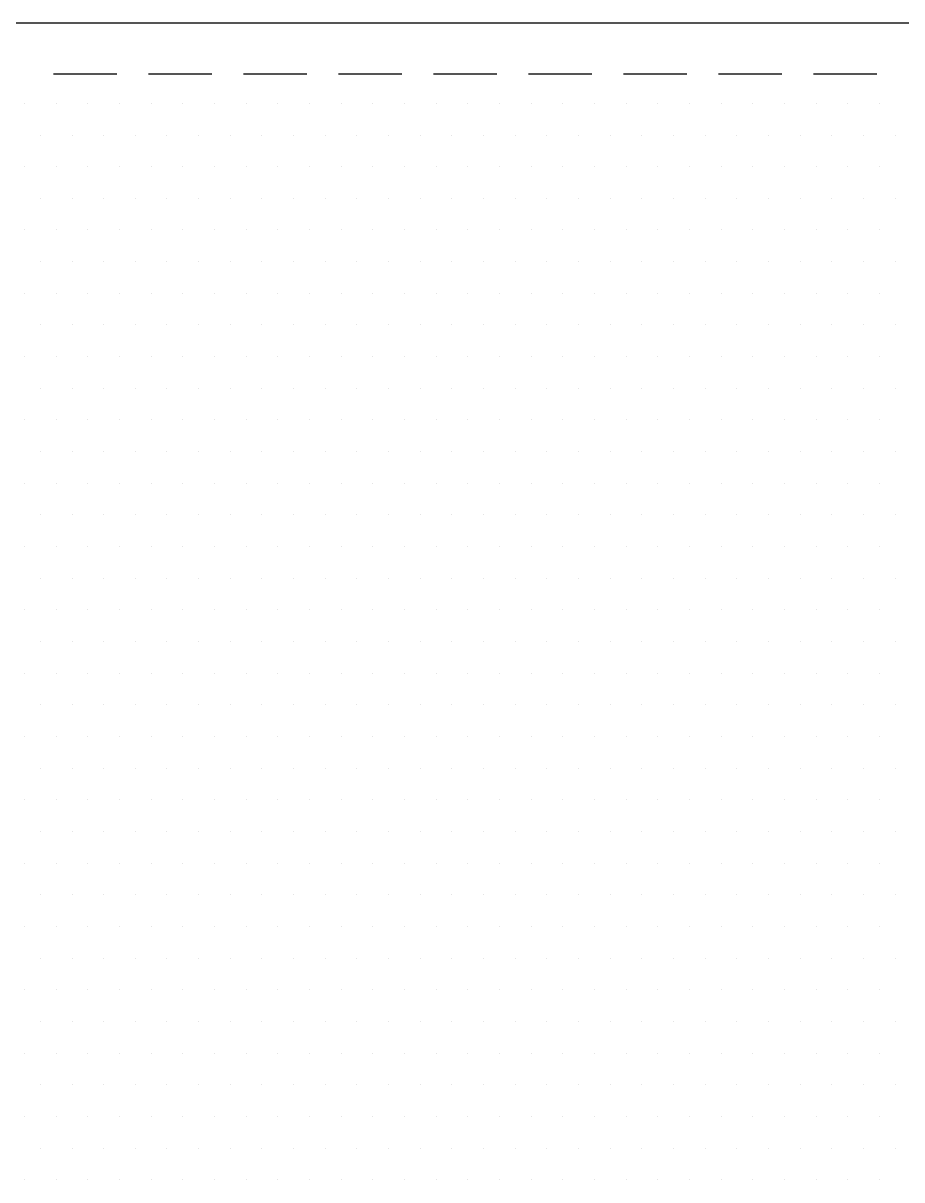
# Model space of a CAD drawing. Extents: x 310 to 3649, y -238 to 259.
# Drawn here: x 2325.1 to 2413.2, y 137.5 to 253.5 of the extents above; entities that cross this region are included whole.
import ezdxf

# ---------------------------------------------------------------- set-up
doc = ezdxf.new("R2010")
doc.units = 0

msp = doc.modelspace()

# ---------------------------------------------------------------- linework, layer by layer
at = {"layer": '01 CUT', "color": 7}
msp.add_lwpolyline([(2458.328676, 253.466046), (2051.908789, 253.466046)], dxfattribs=at)
at = {"layer": '02 SCORE', "color": 10}
for points in [[(2328.143502, 248.386062), (2334.493482, 248.386062)], [(2337.668472, 248.386062), (2344.018452, 248.386062)], [(2347.193442, 248.386062), (2353.543422, 248.386062)], [(2356.718412, 248.386062), (2363.068392, 248.386062)], [(2366.243382, 248.386062), (2372.593362, 248.386062)], [(2375.768352, 248.386062), (2382.118332, 248.386062)], [(2385.293322, 248.386062), (2391.643302, 248.386062)], [(2394.818292, 248.386062), (2401.168272, 248.386062)], [(2404.343262, 248.386062), (2410.693242, 248.386062)]]:
    msp.add_lwpolyline(points, dxfattribs=at)
at = {"layer": '07 DE-PAPER', "color": 210}
for points in [[(2325.233095, 245.422738), (2325.233095, 245.422738)], [(2328.408085, 245.422738), (2328.408085, 245.422738)], [(2331.583075, 245.422738), (2331.583075, 245.422738)], [(2334.758065, 245.422738), (2334.758065, 245.422738)], [(2337.933055, 245.422738), (2337.933055, 245.422738)], [(2341.108045, 245.422738), (2341.108045, 245.422738)], [(2344.283035, 245.422738), (2344.283035, 245.422738)], [(2347.458025, 245.422738), (2347.458025, 245.422738)], [(2350.633015, 245.422738), (2350.633015, 245.422738)], [(2353.808005, 245.422738), (2353.808005, 245.422738)], [(2356.982995, 245.422738), (2356.982995, 245.422738)], [(2360.157985, 245.422738), (2360.157985, 245.422738)], [(2363.332975, 245.422738), (2363.332975, 245.422738)], [(2366.507965, 245.422738), (2366.507965, 245.422738)], [(2369.682955, 245.422738), (2369.682955, 245.422738)], [(2372.857945, 245.422738), (2372.857945, 245.422738)], [(2376.032935, 245.422738), (2376.032935, 245.422738)], [(2379.207925, 245.422738), (2379.207925, 245.422738)], [(2382.382915, 245.422738), (2382.382915, 245.422738)], [(2385.557905, 245.422738), (2385.557905, 245.422738)], [(2388.732895, 245.422738), (2388.732895, 245.422738)], [(2391.907885, 245.422738), (2391.907885, 245.422738)], [(2395.082875, 245.422738), (2395.082875, 245.422738)], [(2398.257865, 245.422738), (2398.257865, 245.422738)], [(2401.432855, 245.422738), (2401.432855, 245.422738)], [(2404.607845, 245.422738), (2404.607845, 245.422738)], [(2407.782835, 245.422738), (2407.782835, 245.422738)], [(2410.957825, 245.422738), (2410.957825, 245.422738)], [(2326.82059, 242.247748), (2326.82059, 242.247748)], [(2329.99558, 242.247748), (2329.99558, 242.247748)], [(2333.17057, 242.247748), (2333.17057, 242.247748)], [(2336.34556, 242.247748), (2336.34556, 242.247748)], [(2339.52055, 242.247748), (2339.52055, 242.247748)], [(2342.69554, 242.247748), (2342.69554, 242.247748)], [(2345.87053, 242.247748), (2345.87053, 242.247748)], [(2349.04552, 242.247748), (2349.04552, 242.247748)], [(2352.22051, 242.247748), (2352.22051, 242.247748)], [(2355.3955, 242.247748), (2355.3955, 242.247748)], [(2358.57049, 242.247748), (2358.57049, 242.247748)], [(2361.74548, 242.247748), (2361.74548, 242.247748)], [(2364.92047, 242.247748), (2364.92047, 242.247748)], [(2368.09546, 242.247748), (2368.09546, 242.247748)], [(2371.27045, 242.247748), (2371.27045, 242.247748)], [(2374.44544, 242.247748), (2374.44544, 242.247748)], [(2377.62043, 242.247748), (2377.62043, 242.247748)], [(2380.79542, 242.247748), (2380.79542, 242.247748)], [(2383.97041, 242.247748), (2383.97041, 242.247748)], [(2387.1454, 242.247748), (2387.1454, 242.247748)], [(2390.32039, 242.247748), (2390.32039, 242.247748)], [(2393.49538, 242.247748), (2393.49538, 242.247748)], [(2396.67037, 242.247748), (2396.67037, 242.247748)], [(2399.84536, 242.247748), (2399.84536, 242.247748)], [(2403.02035, 242.247748), (2403.02035, 242.247748)], [(2406.19534, 242.247748), (2406.19534, 242.247748)], [(2409.37033, 242.247748), (2409.37033, 242.247748)], [(2412.54532, 242.247748), (2412.54532, 242.247748)], [(2325.233095, 239.072758), (2325.233095, 239.072758)], [(2328.408085, 239.072758), (2328.408085, 239.072758)], [(2331.583075, 239.072758), (2331.583075, 239.072758)], [(2334.758065, 239.072758), (2334.758065, 239.072758)], [(2337.933055, 239.072758), (2337.933055, 239.072758)], [(2341.108045, 239.072758), (2341.108045, 239.072758)], [(2344.283035, 239.072758), (2344.283035, 239.072758)], [(2347.458025, 239.072758), (2347.458025, 239.072758)], [(2350.633015, 239.072758), (2350.633015, 239.072758)], [(2353.808005, 239.072758), (2353.808005, 239.072758)], [(2356.982995, 239.072758), (2356.982995, 239.072758)], [(2360.157985, 239.072758), (2360.157985, 239.072758)], [(2363.332975, 239.072758), (2363.332975, 239.072758)], [(2366.507965, 239.072758), (2366.507965, 239.072758)], [(2369.682955, 239.072758), (2369.682955, 239.072758)], [(2372.857945, 239.072758), (2372.857945, 239.072758)], [(2376.032935, 239.072758), (2376.032935, 239.072758)], [(2379.207925, 239.072758), (2379.207925, 239.072758)], [(2382.382915, 239.072758), (2382.382915, 239.072758)], [(2385.557905, 239.072758), (2385.557905, 239.072758)], [(2388.732895, 239.072758), (2388.732895, 239.072758)], [(2391.907885, 239.072758), (2391.907885, 239.072758)], [(2395.082875, 239.072758), (2395.082875, 239.072758)], [(2398.257865, 239.072758), (2398.257865, 239.072758)], [(2401.432855, 239.072758), (2401.432855, 239.072758)], [(2404.607845, 239.072758), (2404.607845, 239.072758)], [(2407.782835, 239.072758), (2407.782835, 239.072758)], [(2410.957825, 239.072758), (2410.957825, 239.072758)], [(2326.82059, 235.897768), (2326.82059, 235.897768)], [(2329.99558, 235.897768), (2329.99558, 235.897768)], [(2333.17057, 235.897768), (2333.17057, 235.897768)], [(2336.34556, 235.897768), (2336.34556, 235.897768)], [(2339.52055, 235.897768), (2339.52055, 235.897768)], [(2342.69554, 235.897768), (2342.69554, 235.897768)], [(2345.87053, 235.897768), (2345.87053, 235.897768)], [(2349.04552, 235.897768), (2349.04552, 235.897768)], [(2352.22051, 235.897768), (2352.22051, 235.897768)], [(2355.3955, 235.897768), (2355.3955, 235.897768)], [(2358.57049, 235.897768), (2358.57049, 235.897768)], [(2361.74548, 235.897768), (2361.74548, 235.897768)], [(2364.92047, 235.897768), (2364.92047, 235.897768)], [(2368.09546, 235.897768), (2368.09546, 235.897768)], [(2371.27045, 235.897768), (2371.27045, 235.897768)], [(2374.44544, 235.897768), (2374.44544, 235.897768)], [(2377.62043, 235.897768), (2377.62043, 235.897768)], [(2380.79542, 235.897768), (2380.79542, 235.897768)], [(2383.97041, 235.897768), (2383.97041, 235.897768)], [(2387.1454, 235.897768), (2387.1454, 235.897768)], [(2390.32039, 235.897768), (2390.32039, 235.897768)], [(2393.49538, 235.897768), (2393.49538, 235.897768)], [(2396.67037, 235.897768), (2396.67037, 235.897768)], [(2399.84536, 235.897768), (2399.84536, 235.897768)], [(2403.02035, 235.897768), (2403.02035, 235.897768)], [(2406.19534, 235.897768), (2406.19534, 235.897768)], [(2409.37033, 235.897768), (2409.37033, 235.897768)], [(2412.54532, 235.897768), (2412.54532, 235.897768)], [(2325.233095, 232.722778), (2325.233095, 232.722778)], [(2328.408085, 232.722778), (2328.408085, 232.722778)], [(2331.583075, 232.722778), (2331.583075, 232.722778)], [(2334.758065, 232.722778), (2334.758065, 232.722778)], [(2337.933055, 232.722778), (2337.933055, 232.722778)], [(2341.108045, 232.722778), (2341.108045, 232.722778)], [(2344.283035, 232.722778), (2344.283035, 232.722778)], [(2347.458025, 232.722778), (2347.458025, 232.722778)], [(2350.633015, 232.722778), (2350.633015, 232.722778)], [(2353.808005, 232.722778), (2353.808005, 232.722778)], [(2356.982995, 232.722778), (2356.982995, 232.722778)], [(2360.157985, 232.722778), (2360.157985, 232.722778)], [(2363.332975, 232.722778), (2363.332975, 232.722778)], [(2366.507965, 232.722778), (2366.507965, 232.722778)], [(2369.682955, 232.722778), (2369.682955, 232.722778)], [(2372.857945, 232.722778), (2372.857945, 232.722778)], [(2376.032935, 232.722778), (2376.032935, 232.722778)], [(2379.207925, 232.722778), (2379.207925, 232.722778)], [(2382.382915, 232.722778), (2382.382915, 232.722778)], [(2385.557905, 232.722778), (2385.557905, 232.722778)], [(2388.732895, 232.722778), (2388.732895, 232.722778)], [(2391.907885, 232.722778), (2391.907885, 232.722778)], [(2395.082875, 232.722778), (2395.082875, 232.722778)], [(2398.257865, 232.722778), (2398.257865, 232.722778)], [(2401.432855, 232.722778), (2401.432855, 232.722778)], [(2404.607845, 232.722778), (2404.607845, 232.722778)], [(2407.782835, 232.722778), (2407.782835, 232.722778)], [(2410.957825, 232.722778), (2410.957825, 232.722778)], [(2326.82059, 229.547788), (2326.82059, 229.547788)], [(2329.99558, 229.547788), (2329.99558, 229.547788)], [(2333.17057, 229.547788), (2333.17057, 229.547788)], [(2336.34556, 229.547788), (2336.34556, 229.547788)], [(2339.52055, 229.547788), (2339.52055, 229.547788)], [(2342.69554, 229.547788), (2342.69554, 229.547788)], [(2345.87053, 229.547788), (2345.87053, 229.547788)], [(2349.04552, 229.547788), (2349.04552, 229.547788)], [(2352.22051, 229.547788), (2352.22051, 229.547788)], [(2355.3955, 229.547788), (2355.3955, 229.547788)], [(2358.57049, 229.547788), (2358.57049, 229.547788)], [(2361.74548, 229.547788), (2361.74548, 229.547788)], [(2364.92047, 229.547788), (2364.92047, 229.547788)], [(2368.09546, 229.547788), (2368.09546, 229.547788)], [(2371.27045, 229.547788), (2371.27045, 229.547788)], [(2374.44544, 229.547788), (2374.44544, 229.547788)], [(2377.62043, 229.547788), (2377.62043, 229.547788)], [(2380.79542, 229.547788), (2380.79542, 229.547788)], [(2383.97041, 229.547788), (2383.97041, 229.547788)], [(2387.1454, 229.547788), (2387.1454, 229.547788)], [(2390.32039, 229.547788), (2390.32039, 229.547788)], [(2393.49538, 229.547788), (2393.49538, 229.547788)], [(2396.67037, 229.547788), (2396.67037, 229.547788)], [(2399.84536, 229.547788), (2399.84536, 229.547788)], [(2403.02035, 229.547788), (2403.02035, 229.547788)], [(2406.19534, 229.547788), (2406.19534, 229.547788)], [(2409.37033, 229.547788), (2409.37033, 229.547788)], [(2412.54532, 229.547788), (2412.54532, 229.547788)], [(2325.233095, 226.372798), (2325.233095, 226.372798)], [(2328.408085, 226.372798), (2328.408085, 226.372798)], [(2331.583075, 226.372798), (2331.583075, 226.372798)], [(2334.758065, 226.372798), (2334.758065, 226.372798)], [(2337.933055, 226.372798), (2337.933055, 226.372798)], [(2341.108045, 226.372798), (2341.108045, 226.372798)], [(2344.283035, 226.372798), (2344.283035, 226.372798)], [(2347.458025, 226.372798), (2347.458025, 226.372798)], [(2350.633015, 226.372798), (2350.633015, 226.372798)], [(2353.808005, 226.372798), (2353.808005, 226.372798)], [(2356.982995, 226.372798), (2356.982995, 226.372798)], [(2360.157985, 226.372798), (2360.157985, 226.372798)], [(2363.332975, 226.372798), (2363.332975, 226.372798)], [(2366.507965, 226.372798), (2366.507965, 226.372798)], [(2369.682955, 226.372798), (2369.682955, 226.372798)], [(2372.857945, 226.372798), (2372.857945, 226.372798)], [(2376.032935, 226.372798), (2376.032935, 226.372798)], [(2379.207925, 226.372798), (2379.207925, 226.372798)], [(2382.382915, 226.372798), (2382.382915, 226.372798)], [(2385.557905, 226.372798), (2385.557905, 226.372798)], [(2388.732895, 226.372798), (2388.732895, 226.372798)], [(2391.907885, 226.372798), (2391.907885, 226.372798)], [(2395.082875, 226.372798), (2395.082875, 226.372798)], [(2398.257865, 226.372798), (2398.257865, 226.372798)], [(2401.432855, 226.372798), (2401.432855, 226.372798)], [(2404.607845, 226.372798), (2404.607845, 226.372798)], [(2407.782835, 226.372798), (2407.782835, 226.372798)], [(2410.957825, 226.372798), (2410.957825, 226.372798)], [(2326.82059, 223.197808), (2326.82059, 223.197808)], [(2329.99558, 223.197808), (2329.99558, 223.197808)], [(2333.17057, 223.197808), (2333.17057, 223.197808)], [(2336.34556, 223.197808), (2336.34556, 223.197808)], [(2339.52055, 223.197808), (2339.52055, 223.197808)], [(2342.69554, 223.197808), (2342.69554, 223.197808)], [(2345.87053, 223.197808), (2345.87053, 223.197808)], [(2349.04552, 223.197808), (2349.04552, 223.197808)], [(2352.22051, 223.197808), (2352.22051, 223.197808)], [(2355.3955, 223.197808), (2355.3955, 223.197808)], [(2358.57049, 223.197808), (2358.57049, 223.197808)], [(2361.74548, 223.197808), (2361.74548, 223.197808)], [(2364.92047, 223.197808), (2364.92047, 223.197808)], [(2368.09546, 223.197808), (2368.09546, 223.197808)], [(2371.27045, 223.197808), (2371.27045, 223.197808)], [(2374.44544, 223.197808), (2374.44544, 223.197808)], [(2377.62043, 223.197808), (2377.62043, 223.197808)], [(2380.79542, 223.197808), (2380.79542, 223.197808)], [(2383.97041, 223.197808), (2383.97041, 223.197808)], [(2387.1454, 223.197808), (2387.1454, 223.197808)], [(2390.32039, 223.197808), (2390.32039, 223.197808)], [(2393.49538, 223.197808), (2393.49538, 223.197808)], [(2396.67037, 223.197808), (2396.67037, 223.197808)], [(2399.84536, 223.197808), (2399.84536, 223.197808)], [(2403.02035, 223.197808), (2403.02035, 223.197808)], [(2406.19534, 223.197808), (2406.19534, 223.197808)], [(2409.37033, 223.197808), (2409.37033, 223.197808)], [(2412.54532, 223.197808), (2412.54532, 223.197808)], [(2325.233095, 220.022818), (2325.233095, 220.022818)], [(2328.408085, 220.022818), (2328.408085, 220.022818)], [(2331.583075, 220.022818), (2331.583075, 220.022818)], [(2334.758065, 220.022818), (2334.758065, 220.022818)], [(2337.933055, 220.022818), (2337.933055, 220.022818)], [(2341.108045, 220.022818), (2341.108045, 220.022818)], [(2344.283035, 220.022818), (2344.283035, 220.022818)], [(2347.458025, 220.022818), (2347.458025, 220.022818)], [(2350.633015, 220.022818), (2350.633015, 220.022818)], [(2353.808005, 220.022818), (2353.808005, 220.022818)], [(2356.982995, 220.022818), (2356.982995, 220.022818)], [(2360.157985, 220.022818), (2360.157985, 220.022818)], [(2363.332975, 220.022818), (2363.332975, 220.022818)], [(2366.507965, 220.022818), (2366.507965, 220.022818)], [(2369.682955, 220.022818), (2369.682955, 220.022818)], [(2372.857945, 220.022818), (2372.857945, 220.022818)], [(2376.032935, 220.022818), (2376.032935, 220.022818)], [(2379.207925, 220.022818), (2379.207925, 220.022818)], [(2382.382915, 220.022818), (2382.382915, 220.022818)], [(2385.557905, 220.022818), (2385.557905, 220.022818)], [(2388.732895, 220.022818), (2388.732895, 220.022818)], [(2391.907885, 220.022818), (2391.907885, 220.022818)], [(2395.082875, 220.022818), (2395.082875, 220.022818)], [(2398.257865, 220.022818), (2398.257865, 220.022818)], [(2401.432855, 220.022818), (2401.432855, 220.022818)], [(2404.607845, 220.022818), (2404.607845, 220.022818)], [(2407.782835, 220.022818), (2407.782835, 220.022818)], [(2410.957825, 220.022818), (2410.957825, 220.022818)], [(2326.82059, 216.847828), (2326.82059, 216.847828)], [(2329.99558, 216.847828), (2329.99558, 216.847828)], [(2333.17057, 216.847828), (2333.17057, 216.847828)], [(2336.34556, 216.847828), (2336.34556, 216.847828)], [(2339.52055, 216.847828), (2339.52055, 216.847828)], [(2342.69554, 216.847828), (2342.69554, 216.847828)], [(2345.87053, 216.847828), (2345.87053, 216.847828)], [(2349.04552, 216.847828), (2349.04552, 216.847828)], [(2352.22051, 216.847828), (2352.22051, 216.847828)], [(2355.3955, 216.847828), (2355.3955, 216.847828)], [(2358.57049, 216.847828), (2358.57049, 216.847828)], [(2361.74548, 216.847828), (2361.74548, 216.847828)], [(2364.92047, 216.847828), (2364.92047, 216.847828)], [(2368.09546, 216.847828), (2368.09546, 216.847828)], [(2371.27045, 216.847828), (2371.27045, 216.847828)], [(2374.44544, 216.847828), (2374.44544, 216.847828)], [(2377.62043, 216.847828), (2377.62043, 216.847828)], [(2380.79542, 216.847828), (2380.79542, 216.847828)], [(2383.97041, 216.847828), (2383.97041, 216.847828)], [(2387.1454, 216.847828), (2387.1454, 216.847828)], [(2390.32039, 216.847828), (2390.32039, 216.847828)], [(2393.49538, 216.847828), (2393.49538, 216.847828)], [(2396.67037, 216.847828), (2396.67037, 216.847828)], [(2399.84536, 216.847828), (2399.84536, 216.847828)], [(2403.02035, 216.847828), (2403.02035, 216.847828)], [(2406.19534, 216.847828), (2406.19534, 216.847828)], [(2409.37033, 216.847828), (2409.37033, 216.847828)], [(2412.54532, 216.847828), (2412.54532, 216.847828)], [(2325.233095, 213.672838), (2325.233095, 213.672838)], [(2328.408085, 213.672838), (2328.408085, 213.672838)], [(2331.583075, 213.672838), (2331.583075, 213.672838)], [(2334.758065, 213.672838), (2334.758065, 213.672838)], [(2337.933055, 213.672838), (2337.933055, 213.672838)], [(2341.108045, 213.672838), (2341.108045, 213.672838)], [(2344.283035, 213.672838), (2344.283035, 213.672838)], [(2347.458025, 213.672838), (2347.458025, 213.672838)], [(2350.633015, 213.672838), (2350.633015, 213.672838)], [(2353.808005, 213.672838), (2353.808005, 213.672838)], [(2356.982995, 213.672838), (2356.982995, 213.672838)], [(2360.157985, 213.672838), (2360.157985, 213.672838)], [(2363.332975, 213.672838), (2363.332975, 213.672838)], [(2366.507965, 213.672838), (2366.507965, 213.672838)], [(2369.682955, 213.672838), (2369.682955, 213.672838)], [(2372.857945, 213.672838), (2372.857945, 213.672838)], [(2376.032935, 213.672838), (2376.032935, 213.672838)], [(2379.207925, 213.672838), (2379.207925, 213.672838)], [(2382.382915, 213.672838), (2382.382915, 213.672838)], [(2385.557905, 213.672838), (2385.557905, 213.672838)], [(2388.732895, 213.672838), (2388.732895, 213.672838)], [(2391.907885, 213.672838), (2391.907885, 213.672838)], [(2395.082875, 213.672838), (2395.082875, 213.672838)], [(2398.257865, 213.672838), (2398.257865, 213.672838)], [(2401.432855, 213.672838), (2401.432855, 213.672838)], [(2404.607845, 213.672838), (2404.607845, 213.672838)], [(2407.782835, 213.672838), (2407.782835, 213.672838)], [(2410.957825, 213.672838), (2410.957825, 213.672838)], [(2326.82059, 210.497848), (2326.82059, 210.497848)], [(2329.99558, 210.497848), (2329.99558, 210.497848)], [(2333.17057, 210.497848), (2333.17057, 210.497848)], [(2336.34556, 210.497848), (2336.34556, 210.497848)], [(2339.52055, 210.497848), (2339.52055, 210.497848)], [(2342.69554, 210.497848), (2342.69554, 210.497848)], [(2345.87053, 210.497848), (2345.87053, 210.497848)], [(2349.04552, 210.497848), (2349.04552, 210.497848)], [(2352.22051, 210.497848), (2352.22051, 210.497848)], [(2355.3955, 210.497848), (2355.3955, 210.497848)], [(2358.57049, 210.497848), (2358.57049, 210.497848)], [(2361.74548, 210.497848), (2361.74548, 210.497848)], [(2364.92047, 210.497848), (2364.92047, 210.497848)], [(2368.09546, 210.497848), (2368.09546, 210.497848)], [(2371.27045, 210.497848), (2371.27045, 210.497848)], [(2374.44544, 210.497848), (2374.44544, 210.497848)], [(2377.62043, 210.497848), (2377.62043, 210.497848)], [(2380.79542, 210.497848), (2380.79542, 210.497848)], [(2383.97041, 210.497848), (2383.97041, 210.497848)], [(2387.1454, 210.497848), (2387.1454, 210.497848)], [(2390.32039, 210.497848), (2390.32039, 210.497848)], [(2393.49538, 210.497848), (2393.49538, 210.497848)], [(2396.67037, 210.497848), (2396.67037, 210.497848)], [(2399.84536, 210.497848), (2399.84536, 210.497848)], [(2403.02035, 210.497848), (2403.02035, 210.497848)], [(2406.19534, 210.497848), (2406.19534, 210.497848)], [(2409.37033, 210.497848), (2409.37033, 210.497848)], [(2412.54532, 210.497848), (2412.54532, 210.497848)], [(2325.233095, 207.322858), (2325.233095, 207.322858)], [(2328.408085, 207.322858), (2328.408085, 207.322858)], [(2331.583075, 207.322858), (2331.583075, 207.322858)], [(2334.758065, 207.322858), (2334.758065, 207.322858)], [(2337.933055, 207.322858), (2337.933055, 207.322858)], [(2341.108045, 207.322858), (2341.108045, 207.322858)], [(2344.283035, 207.322858), (2344.283035, 207.322858)], [(2347.458025, 207.322858), (2347.458025, 207.322858)], [(2350.633015, 207.322858), (2350.633015, 207.322858)], [(2353.808005, 207.322858), (2353.808005, 207.322858)], [(2356.982995, 207.322858), (2356.982995, 207.322858)], [(2360.157985, 207.322858), (2360.157985, 207.322858)], [(2363.332975, 207.322858), (2363.332975, 207.322858)], [(2366.507965, 207.322858), (2366.507965, 207.322858)], [(2369.682955, 207.322858), (2369.682955, 207.322858)], [(2372.857945, 207.322858), (2372.857945, 207.322858)], [(2376.032935, 207.322858), (2376.032935, 207.322858)], [(2379.207925, 207.322858), (2379.207925, 207.322858)], [(2382.382915, 207.322858), (2382.382915, 207.322858)], [(2385.557905, 207.322858), (2385.557905, 207.322858)], [(2388.732895, 207.322858), (2388.732895, 207.322858)], [(2391.907885, 207.322858), (2391.907885, 207.322858)], [(2395.082875, 207.322858), (2395.082875, 207.322858)], [(2398.257865, 207.322858), (2398.257865, 207.322858)], [(2401.432855, 207.322858), (2401.432855, 207.322858)], [(2404.607845, 207.322858), (2404.607845, 207.322858)], [(2407.782835, 207.322858), (2407.782835, 207.322858)], [(2410.957825, 207.322858), (2410.957825, 207.322858)], [(2326.82059, 204.147868), (2326.82059, 204.147868)], [(2329.99558, 204.147868), (2329.99558, 204.147868)], [(2333.17057, 204.147868), (2333.17057, 204.147868)], [(2336.34556, 204.147868), (2336.34556, 204.147868)], [(2339.52055, 204.147868), (2339.52055, 204.147868)], [(2342.69554, 204.147868), (2342.69554, 204.147868)], [(2345.87053, 204.147868), (2345.87053, 204.147868)], [(2349.04552, 204.147868), (2349.04552, 204.147868)], [(2352.22051, 204.147868), (2352.22051, 204.147868)], [(2355.3955, 204.147868), (2355.3955, 204.147868)], [(2358.57049, 204.147868), (2358.57049, 204.147868)], [(2361.74548, 204.147868), (2361.74548, 204.147868)], [(2364.92047, 204.147868), (2364.92047, 204.147868)], [(2368.09546, 204.147868), (2368.09546, 204.147868)], [(2371.27045, 204.147868), (2371.27045, 204.147868)], [(2374.44544, 204.147868), (2374.44544, 204.147868)], [(2377.62043, 204.147868), (2377.62043, 204.147868)], [(2380.79542, 204.147868), (2380.79542, 204.147868)], [(2383.97041, 204.147868), (2383.97041, 204.147868)], [(2387.1454, 204.147868), (2387.1454, 204.147868)], [(2390.32039, 204.147868), (2390.32039, 204.147868)], [(2393.49538, 204.147868), (2393.49538, 204.147868)], [(2396.67037, 204.147868), (2396.67037, 204.147868)], [(2399.84536, 204.147868), (2399.84536, 204.147868)], [(2403.02035, 204.147868), (2403.02035, 204.147868)], [(2406.19534, 204.147868), (2406.19534, 204.147868)], [(2409.37033, 204.147868), (2409.37033, 204.147868)], [(2412.54532, 204.147868), (2412.54532, 204.147868)], [(2325.233095, 200.972878), (2325.233095, 200.972878)], [(2328.408085, 200.972878), (2328.408085, 200.972878)], [(2331.583075, 200.972878), (2331.583075, 200.972878)], [(2334.758065, 200.972878), (2334.758065, 200.972878)], [(2337.933055, 200.972878), (2337.933055, 200.972878)], [(2341.108045, 200.972878), (2341.108045, 200.972878)], [(2344.283035, 200.972878), (2344.283035, 200.972878)], [(2347.458025, 200.972878), (2347.458025, 200.972878)], [(2350.633015, 200.972878), (2350.633015, 200.972878)], [(2353.808005, 200.972878), (2353.808005, 200.972878)], [(2356.982995, 200.972878), (2356.982995, 200.972878)], [(2360.157985, 200.972878), (2360.157985, 200.972878)], [(2363.332975, 200.972878), (2363.332975, 200.972878)], [(2366.507965, 200.972878), (2366.507965, 200.972878)], [(2369.682955, 200.972878), (2369.682955, 200.972878)], [(2372.857945, 200.972878), (2372.857945, 200.972878)], [(2376.032935, 200.972878), (2376.032935, 200.972878)], [(2379.207925, 200.972878), (2379.207925, 200.972878)], [(2382.382915, 200.972878), (2382.382915, 200.972878)], [(2385.557905, 200.972878), (2385.557905, 200.972878)], [(2388.732895, 200.972878), (2388.732895, 200.972878)], [(2391.907885, 200.972878), (2391.907885, 200.972878)], [(2395.082875, 200.972878), (2395.082875, 200.972878)], [(2398.257865, 200.972878), (2398.257865, 200.972878)], [(2401.432855, 200.972878), (2401.432855, 200.972878)], [(2404.607845, 200.972878), (2404.607845, 200.972878)], [(2407.782835, 200.972878), (2407.782835, 200.972878)], [(2410.957825, 200.972878), (2410.957825, 200.972878)], [(2326.82059, 197.797888), (2326.82059, 197.797888)], [(2329.99558, 197.797888), (2329.99558, 197.797888)], [(2333.17057, 197.797888), (2333.17057, 197.797888)], [(2336.34556, 197.797888), (2336.34556, 197.797888)], [(2339.52055, 197.797888), (2339.52055, 197.797888)], [(2342.69554, 197.797888), (2342.69554, 197.797888)], [(2345.87053, 197.797888), (2345.87053, 197.797888)], [(2349.04552, 197.797888), (2349.04552, 197.797888)], [(2352.22051, 197.797888), (2352.22051, 197.797888)], [(2355.3955, 197.797888), (2355.3955, 197.797888)], [(2358.57049, 197.797888), (2358.57049, 197.797888)], [(2361.74548, 197.797888), (2361.74548, 197.797888)], [(2364.92047, 197.797888), (2364.92047, 197.797888)], [(2368.09546, 197.797888), (2368.09546, 197.797888)], [(2371.27045, 197.797888), (2371.27045, 197.797888)], [(2374.44544, 197.797888), (2374.44544, 197.797888)], [(2377.62043, 197.797888), (2377.62043, 197.797888)], [(2380.79542, 197.797888), (2380.79542, 197.797888)], [(2383.97041, 197.797888), (2383.97041, 197.797888)], [(2387.1454, 197.797888), (2387.1454, 197.797888)], [(2390.32039, 197.797888), (2390.32039, 197.797888)], [(2393.49538, 197.797888), (2393.49538, 197.797888)], [(2396.67037, 197.797888), (2396.67037, 197.797888)], [(2399.84536, 197.797888), (2399.84536, 197.797888)], [(2403.02035, 197.797888), (2403.02035, 197.797888)], [(2406.19534, 197.797888), (2406.19534, 197.797888)], [(2409.37033, 197.797888), (2409.37033, 197.797888)], [(2412.54532, 197.797888), (2412.54532, 197.797888)], [(2325.233095, 194.622898), (2325.233095, 194.622898)], [(2328.408085, 194.622898), (2328.408085, 194.622898)], [(2331.583075, 194.622898), (2331.583075, 194.622898)], [(2334.758065, 194.622898), (2334.758065, 194.622898)], [(2337.933055, 194.622898), (2337.933055, 194.622898)], [(2341.108045, 194.622898), (2341.108045, 194.622898)], [(2344.283035, 194.622898), (2344.283035, 194.622898)], [(2347.458025, 194.622898), (2347.458025, 194.622898)], [(2350.633015, 194.622898), (2350.633015, 194.622898)], [(2353.808005, 194.622898), (2353.808005, 194.622898)], [(2356.982995, 194.622898), (2356.982995, 194.622898)], [(2360.157985, 194.622898), (2360.157985, 194.622898)], [(2363.332975, 194.622898), (2363.332975, 194.622898)], [(2366.507965, 194.622898), (2366.507965, 194.622898)], [(2369.682955, 194.622898), (2369.682955, 194.622898)], [(2372.857945, 194.622898), (2372.857945, 194.622898)], [(2376.032935, 194.622898), (2376.032935, 194.622898)], [(2379.207925, 194.622898), (2379.207925, 194.622898)], [(2382.382915, 194.622898), (2382.382915, 194.622898)], [(2385.557905, 194.622898), (2385.557905, 194.622898)], [(2388.732895, 194.622898), (2388.732895, 194.622898)], [(2391.907885, 194.622898), (2391.907885, 194.622898)], [(2395.082875, 194.622898), (2395.082875, 194.622898)], [(2398.257865, 194.622898), (2398.257865, 194.622898)], [(2401.432855, 194.622898), (2401.432855, 194.622898)], [(2404.607845, 194.622898), (2404.607845, 194.622898)], [(2407.782835, 194.622898), (2407.782835, 194.622898)], [(2410.957825, 194.622898), (2410.957825, 194.622898)], [(2326.82059, 191.447908), (2326.82059, 191.447908)], [(2329.99558, 191.447908), (2329.99558, 191.447908)], [(2333.17057, 191.447908), (2333.17057, 191.447908)], [(2336.34556, 191.447908), (2336.34556, 191.447908)], [(2339.52055, 191.447908), (2339.52055, 191.447908)], [(2342.69554, 191.447908), (2342.69554, 191.447908)], [(2345.87053, 191.447908), (2345.87053, 191.447908)], [(2349.04552, 191.447908), (2349.04552, 191.447908)], [(2352.22051, 191.447908), (2352.22051, 191.447908)], [(2355.3955, 191.447908), (2355.3955, 191.447908)], [(2358.57049, 191.447908), (2358.57049, 191.447908)], [(2361.74548, 191.447908), (2361.74548, 191.447908)], [(2364.92047, 191.447908), (2364.92047, 191.447908)], [(2368.09546, 191.447908), (2368.09546, 191.447908)], [(2371.27045, 191.447908), (2371.27045, 191.447908)], [(2374.44544, 191.447908), (2374.44544, 191.447908)], [(2377.62043, 191.447908), (2377.62043, 191.447908)], [(2380.79542, 191.447908), (2380.79542, 191.447908)], [(2383.97041, 191.447908), (2383.97041, 191.447908)], [(2387.1454, 191.447908), (2387.1454, 191.447908)], [(2390.32039, 191.447908), (2390.32039, 191.447908)], [(2393.49538, 191.447908), (2393.49538, 191.447908)], [(2396.67037, 191.447908), (2396.67037, 191.447908)], [(2399.84536, 191.447908), (2399.84536, 191.447908)], [(2403.02035, 191.447908), (2403.02035, 191.447908)], [(2406.19534, 191.447908), (2406.19534, 191.447908)], [(2409.37033, 191.447908), (2409.37033, 191.447908)], [(2412.54532, 191.447908), (2412.54532, 191.447908)], [(2325.233095, 188.272918), (2325.233095, 188.272918)], [(2328.408085, 188.272918), (2328.408085, 188.272918)], [(2331.583075, 188.272918), (2331.583075, 188.272918)], [(2334.758065, 188.272918), (2334.758065, 188.272918)], [(2337.933055, 188.272918), (2337.933055, 188.272918)], [(2341.108045, 188.272918), (2341.108045, 188.272918)], [(2344.283035, 188.272918), (2344.283035, 188.272918)], [(2347.458025, 188.272918), (2347.458025, 188.272918)], [(2350.633015, 188.272918), (2350.633015, 188.272918)], [(2353.808005, 188.272918), (2353.808005, 188.272918)], [(2356.982995, 188.272918), (2356.982995, 188.272918)], [(2360.157985, 188.272918), (2360.157985, 188.272918)], [(2363.332975, 188.272918), (2363.332975, 188.272918)], [(2366.507965, 188.272918), (2366.507965, 188.272918)], [(2369.682955, 188.272918), (2369.682955, 188.272918)], [(2372.857945, 188.272918), (2372.857945, 188.272918)], [(2376.032935, 188.272918), (2376.032935, 188.272918)], [(2379.207925, 188.272918), (2379.207925, 188.272918)], [(2382.382915, 188.272918), (2382.382915, 188.272918)], [(2385.557905, 188.272918), (2385.557905, 188.272918)], [(2388.732895, 188.272918), (2388.732895, 188.272918)], [(2391.907885, 188.272918), (2391.907885, 188.272918)], [(2395.082875, 188.272918), (2395.082875, 188.272918)], [(2398.257865, 188.272918), (2398.257865, 188.272918)], [(2401.432855, 188.272918), (2401.432855, 188.272918)], [(2404.607845, 188.272918), (2404.607845, 188.272918)], [(2407.782835, 188.272918), (2407.782835, 188.272918)], [(2410.957825, 188.272918), (2410.957825, 188.272918)], [(2326.82059, 185.097928), (2326.82059, 185.097928)], [(2329.99558, 185.097928), (2329.99558, 185.097928)], [(2333.17057, 185.097928), (2333.17057, 185.097928)], [(2336.34556, 185.097928), (2336.34556, 185.097928)], [(2339.52055, 185.097928), (2339.52055, 185.097928)], [(2342.69554, 185.097928), (2342.69554, 185.097928)], [(2345.87053, 185.097928), (2345.87053, 185.097928)], [(2349.04552, 185.097928), (2349.04552, 185.097928)], [(2352.22051, 185.097928), (2352.22051, 185.097928)], [(2355.3955, 185.097928), (2355.3955, 185.097928)], [(2358.57049, 185.097928), (2358.57049, 185.097928)], [(2361.74548, 185.097928), (2361.74548, 185.097928)], [(2364.92047, 185.097928), (2364.92047, 185.097928)], [(2368.09546, 185.097928), (2368.09546, 185.097928)], [(2371.27045, 185.097928), (2371.27045, 185.097928)], [(2374.44544, 185.097928), (2374.44544, 185.097928)], [(2377.62043, 185.097928), (2377.62043, 185.097928)], [(2380.79542, 185.097928), (2380.79542, 185.097928)], [(2383.97041, 185.097928), (2383.97041, 185.097928)], [(2387.1454, 185.097928), (2387.1454, 185.097928)], [(2390.32039, 185.097928), (2390.32039, 185.097928)], [(2393.49538, 185.097928), (2393.49538, 185.097928)], [(2396.67037, 185.097928), (2396.67037, 185.097928)], [(2399.84536, 185.097928), (2399.84536, 185.097928)], [(2403.02035, 185.097928), (2403.02035, 185.097928)], [(2406.19534, 185.097928), (2406.19534, 185.097928)], [(2409.37033, 185.097928), (2409.37033, 185.097928)], [(2412.54532, 185.097928), (2412.54532, 185.097928)], [(2325.233095, 181.922938), (2325.233095, 181.922938)], [(2328.408085, 181.922938), (2328.408085, 181.922938)], [(2331.583075, 181.922938), (2331.583075, 181.922938)], [(2334.758065, 181.922938), (2334.758065, 181.922938)], [(2337.933055, 181.922938), (2337.933055, 181.922938)], [(2341.108045, 181.922938), (2341.108045, 181.922938)], [(2344.283035, 181.922938), (2344.283035, 181.922938)], [(2347.458025, 181.922938), (2347.458025, 181.922938)], [(2350.633015, 181.922938), (2350.633015, 181.922938)], [(2353.808005, 181.922938), (2353.808005, 181.922938)], [(2356.982995, 181.922938), (2356.982995, 181.922938)], [(2360.157985, 181.922938), (2360.157985, 181.922938)], [(2363.332975, 181.922938), (2363.332975, 181.922938)], [(2366.507965, 181.922938), (2366.507965, 181.922938)], [(2369.682955, 181.922938), (2369.682955, 181.922938)], [(2372.857945, 181.922938), (2372.857945, 181.922938)], [(2376.032935, 181.922938), (2376.032935, 181.922938)], [(2379.207925, 181.922938), (2379.207925, 181.922938)], [(2382.382915, 181.922938), (2382.382915, 181.922938)], [(2385.557905, 181.922938), (2385.557905, 181.922938)], [(2388.732895, 181.922938), (2388.732895, 181.922938)], [(2391.907885, 181.922938), (2391.907885, 181.922938)], [(2395.082875, 181.922938), (2395.082875, 181.922938)], [(2398.257865, 181.922938), (2398.257865, 181.922938)], [(2401.432855, 181.922938), (2401.432855, 181.922938)], [(2404.607845, 181.922938), (2404.607845, 181.922938)], [(2407.782835, 181.922938), (2407.782835, 181.922938)], [(2410.957825, 181.922938), (2410.957825, 181.922938)], [(2326.82059, 178.747948), (2326.82059, 178.747948)], [(2329.99558, 178.747948), (2329.99558, 178.747948)], [(2333.17057, 178.747948), (2333.17057, 178.747948)], [(2336.34556, 178.747948), (2336.34556, 178.747948)], [(2339.52055, 178.747948), (2339.52055, 178.747948)], [(2342.69554, 178.747948), (2342.69554, 178.747948)], [(2345.87053, 178.747948), (2345.87053, 178.747948)], [(2349.04552, 178.747948), (2349.04552, 178.747948)], [(2352.22051, 178.747948), (2352.22051, 178.747948)], [(2355.3955, 178.747948), (2355.3955, 178.747948)], [(2358.57049, 178.747948), (2358.57049, 178.747948)], [(2361.74548, 178.747948), (2361.74548, 178.747948)], [(2364.92047, 178.747948), (2364.92047, 178.747948)], [(2368.09546, 178.747948), (2368.09546, 178.747948)], [(2371.27045, 178.747948), (2371.27045, 178.747948)], [(2374.44544, 178.747948), (2374.44544, 178.747948)], [(2377.62043, 178.747948), (2377.62043, 178.747948)], [(2380.79542, 178.747948), (2380.79542, 178.747948)], [(2383.97041, 178.747948), (2383.97041, 178.747948)], [(2387.1454, 178.747948), (2387.1454, 178.747948)], [(2390.32039, 178.747948), (2390.32039, 178.747948)], [(2393.49538, 178.747948), (2393.49538, 178.747948)], [(2396.67037, 178.747948), (2396.67037, 178.747948)], [(2399.84536, 178.747948), (2399.84536, 178.747948)], [(2403.02035, 178.747948), (2403.02035, 178.747948)], [(2406.19534, 178.747948), (2406.19534, 178.747948)], [(2409.37033, 178.747948), (2409.37033, 178.747948)], [(2412.54532, 178.747948), (2412.54532, 178.747948)], [(2325.233095, 175.572958), (2325.233095, 175.572958)], [(2328.408085, 175.572958), (2328.408085, 175.572958)], [(2331.583075, 175.572958), (2331.583075, 175.572958)], [(2334.758065, 175.572958), (2334.758065, 175.572958)], [(2337.933055, 175.572958), (2337.933055, 175.572958)], [(2341.108045, 175.572958), (2341.108045, 175.572958)], [(2344.283035, 175.572958), (2344.283035, 175.572958)], [(2347.458025, 175.572958), (2347.458025, 175.572958)], [(2350.633015, 175.572958), (2350.633015, 175.572958)], [(2353.808005, 175.572958), (2353.808005, 175.572958)], [(2356.982995, 175.572958), (2356.982995, 175.572958)], [(2360.157985, 175.572958), (2360.157985, 175.572958)], [(2363.332975, 175.572958), (2363.332975, 175.572958)], [(2366.507965, 175.572958), (2366.507965, 175.572958)], [(2369.682955, 175.572958), (2369.682955, 175.572958)], [(2372.857945, 175.572958), (2372.857945, 175.572958)], [(2376.032935, 175.572958), (2376.032935, 175.572958)], [(2379.207925, 175.572958), (2379.207925, 175.572958)], [(2382.382915, 175.572958), (2382.382915, 175.572958)], [(2385.557905, 175.572958), (2385.557905, 175.572958)], [(2388.732895, 175.572958), (2388.732895, 175.572958)], [(2391.907885, 175.572958), (2391.907885, 175.572958)], [(2395.082875, 175.572958), (2395.082875, 175.572958)], [(2398.257865, 175.572958), (2398.257865, 175.572958)], [(2401.432855, 175.572958), (2401.432855, 175.572958)], [(2404.607845, 175.572958), (2404.607845, 175.572958)], [(2407.782835, 175.572958), (2407.782835, 175.572958)], [(2410.957825, 175.572958), (2410.957825, 175.572958)], [(2326.82059, 172.397968), (2326.82059, 172.397968)], [(2329.99558, 172.397968), (2329.99558, 172.397968)], [(2333.17057, 172.397968), (2333.17057, 172.397968)], [(2336.34556, 172.397968), (2336.34556, 172.397968)], [(2339.52055, 172.397968), (2339.52055, 172.397968)], [(2342.69554, 172.397968), (2342.69554, 172.397968)], [(2345.87053, 172.397968), (2345.87053, 172.397968)], [(2349.04552, 172.397968), (2349.04552, 172.397968)], [(2352.22051, 172.397968), (2352.22051, 172.397968)], [(2355.3955, 172.397968), (2355.3955, 172.397968)], [(2358.57049, 172.397968), (2358.57049, 172.397968)], [(2361.74548, 172.397968), (2361.74548, 172.397968)], [(2364.92047, 172.397968), (2364.92047, 172.397968)], [(2368.09546, 172.397968), (2368.09546, 172.397968)], [(2371.27045, 172.397968), (2371.27045, 172.397968)], [(2374.44544, 172.397968), (2374.44544, 172.397968)], [(2377.62043, 172.397968), (2377.62043, 172.397968)], [(2380.79542, 172.397968), (2380.79542, 172.397968)], [(2383.97041, 172.397968), (2383.97041, 172.397968)], [(2387.1454, 172.397968), (2387.1454, 172.397968)], [(2390.32039, 172.397968), (2390.32039, 172.397968)], [(2393.49538, 172.397968), (2393.49538, 172.397968)], [(2396.67037, 172.397968), (2396.67037, 172.397968)], [(2399.84536, 172.397968), (2399.84536, 172.397968)], [(2403.02035, 172.397968), (2403.02035, 172.397968)], [(2406.19534, 172.397968), (2406.19534, 172.397968)], [(2409.37033, 172.397968), (2409.37033, 172.397968)], [(2412.54532, 172.397968), (2412.54532, 172.397968)], [(2325.233095, 169.222978), (2325.233095, 169.222978)], [(2328.408085, 169.222978), (2328.408085, 169.222978)], [(2331.583075, 169.222978), (2331.583075, 169.222978)], [(2334.758065, 169.222978), (2334.758065, 169.222978)], [(2337.933055, 169.222978), (2337.933055, 169.222978)], [(2341.108045, 169.222978), (2341.108045, 169.222978)], [(2344.283035, 169.222978), (2344.283035, 169.222978)], [(2347.458025, 169.222978), (2347.458025, 169.222978)], [(2350.633015, 169.222978), (2350.633015, 169.222978)], [(2353.808005, 169.222978), (2353.808005, 169.222978)], [(2356.982995, 169.222978), (2356.982995, 169.222978)], [(2360.157985, 169.222978), (2360.157985, 169.222978)], [(2363.332975, 169.222978), (2363.332975, 169.222978)], [(2366.507965, 169.222978), (2366.507965, 169.222978)], [(2369.682955, 169.222978), (2369.682955, 169.222978)], [(2372.857945, 169.222978), (2372.857945, 169.222978)], [(2376.032935, 169.222978), (2376.032935, 169.222978)], [(2379.207925, 169.222978), (2379.207925, 169.222978)], [(2382.382915, 169.222978), (2382.382915, 169.222978)], [(2385.557905, 169.222978), (2385.557905, 169.222978)], [(2388.732895, 169.222978), (2388.732895, 169.222978)], [(2391.907885, 169.222978), (2391.907885, 169.222978)], [(2395.082875, 169.222978), (2395.082875, 169.222978)], [(2398.257865, 169.222978), (2398.257865, 169.222978)], [(2401.432855, 169.222978), (2401.432855, 169.222978)], [(2404.607845, 169.222978), (2404.607845, 169.222978)], [(2407.782835, 169.222978), (2407.782835, 169.222978)], [(2410.957825, 169.222978), (2410.957825, 169.222978)], [(2326.82059, 166.047988), (2326.82059, 166.047988)], [(2329.99558, 166.047988), (2329.99558, 166.047988)], [(2333.17057, 166.047988), (2333.17057, 166.047988)], [(2336.34556, 166.047988), (2336.34556, 166.047988)], [(2339.52055, 166.047988), (2339.52055, 166.047988)], [(2342.69554, 166.047988), (2342.69554, 166.047988)], [(2345.87053, 166.047988), (2345.87053, 166.047988)], [(2349.04552, 166.047988), (2349.04552, 166.047988)], [(2352.22051, 166.047988), (2352.22051, 166.047988)], [(2355.3955, 166.047988), (2355.3955, 166.047988)], [(2358.57049, 166.047988), (2358.57049, 166.047988)], [(2361.74548, 166.047988), (2361.74548, 166.047988)], [(2364.92047, 166.047988), (2364.92047, 166.047988)], [(2368.09546, 166.047988), (2368.09546, 166.047988)], [(2371.27045, 166.047988), (2371.27045, 166.047988)], [(2374.44544, 166.047988), (2374.44544, 166.047988)], [(2377.62043, 166.047988), (2377.62043, 166.047988)], [(2380.79542, 166.047988), (2380.79542, 166.047988)], [(2383.97041, 166.047988), (2383.97041, 166.047988)], [(2387.1454, 166.047988), (2387.1454, 166.047988)], [(2390.32039, 166.047988), (2390.32039, 166.047988)], [(2393.49538, 166.047988), (2393.49538, 166.047988)], [(2396.67037, 166.047988), (2396.67037, 166.047988)], [(2399.84536, 166.047988), (2399.84536, 166.047988)], [(2403.02035, 166.047988), (2403.02035, 166.047988)], [(2406.19534, 166.047988), (2406.19534, 166.047988)], [(2409.37033, 166.047988), (2409.37033, 166.047988)], [(2412.54532, 166.047988), (2412.54532, 166.047988)], [(2325.233095, 162.872998), (2325.233095, 162.872998)], [(2328.408085, 162.872998), (2328.408085, 162.872998)], [(2331.583075, 162.872998), (2331.583075, 162.872998)], [(2334.758065, 162.872998), (2334.758065, 162.872998)], [(2337.933055, 162.872998), (2337.933055, 162.872998)], [(2341.108045, 162.872998), (2341.108045, 162.872998)], [(2344.283035, 162.872998), (2344.283035, 162.872998)], [(2347.458025, 162.872998), (2347.458025, 162.872998)], [(2350.633015, 162.872998), (2350.633015, 162.872998)], [(2353.808005, 162.872998), (2353.808005, 162.872998)], [(2356.982995, 162.872998), (2356.982995, 162.872998)], [(2360.157985, 162.872998), (2360.157985, 162.872998)], [(2363.332975, 162.872998), (2363.332975, 162.872998)], [(2366.507965, 162.872998), (2366.507965, 162.872998)], [(2369.682955, 162.872998), (2369.682955, 162.872998)], [(2372.857945, 162.872998), (2372.857945, 162.872998)], [(2376.032935, 162.872998), (2376.032935, 162.872998)], [(2379.207925, 162.872998), (2379.207925, 162.872998)], [(2382.382915, 162.872998), (2382.382915, 162.872998)], [(2385.557905, 162.872998), (2385.557905, 162.872998)], [(2388.732895, 162.872998), (2388.732895, 162.872998)], [(2391.907885, 162.872998), (2391.907885, 162.872998)], [(2395.082875, 162.872998), (2395.082875, 162.872998)], [(2398.257865, 162.872998), (2398.257865, 162.872998)], [(2401.432855, 162.872998), (2401.432855, 162.872998)], [(2404.607845, 162.872998), (2404.607845, 162.872998)], [(2407.782835, 162.872998), (2407.782835, 162.872998)], [(2410.957825, 162.872998), (2410.957825, 162.872998)], [(2326.82059, 159.698008), (2326.82059, 159.698008)], [(2329.99558, 159.698008), (2329.99558, 159.698008)], [(2333.17057, 159.698008), (2333.17057, 159.698008)], [(2336.34556, 159.698008), (2336.34556, 159.698008)], [(2339.52055, 159.698008), (2339.52055, 159.698008)], [(2342.69554, 159.698008), (2342.69554, 159.698008)], [(2345.87053, 159.698008), (2345.87053, 159.698008)], [(2349.04552, 159.698008), (2349.04552, 159.698008)], [(2352.22051, 159.698008), (2352.22051, 159.698008)], [(2355.3955, 159.698008), (2355.3955, 159.698008)], [(2358.57049, 159.698008), (2358.57049, 159.698008)], [(2361.74548, 159.698008), (2361.74548, 159.698008)], [(2364.92047, 159.698008), (2364.92047, 159.698008)], [(2368.09546, 159.698008), (2368.09546, 159.698008)], [(2371.27045, 159.698008), (2371.27045, 159.698008)], [(2374.44544, 159.698008), (2374.44544, 159.698008)], [(2377.62043, 159.698008), (2377.62043, 159.698008)], [(2380.79542, 159.698008), (2380.79542, 159.698008)], [(2383.97041, 159.698008), (2383.97041, 159.698008)], [(2387.1454, 159.698008), (2387.1454, 159.698008)], [(2390.32039, 159.698008), (2390.32039, 159.698008)], [(2393.49538, 159.698008), (2393.49538, 159.698008)], [(2396.67037, 159.698008), (2396.67037, 159.698008)], [(2399.84536, 159.698008), (2399.84536, 159.698008)], [(2403.02035, 159.698008), (2403.02035, 159.698008)], [(2406.19534, 159.698008), (2406.19534, 159.698008)], [(2409.37033, 159.698008), (2409.37033, 159.698008)], [(2412.54532, 159.698008), (2412.54532, 159.698008)], [(2325.233095, 156.523018), (2325.233095, 156.523018)], [(2328.408085, 156.523018), (2328.408085, 156.523018)], [(2331.583075, 156.523018), (2331.583075, 156.523018)], [(2334.758065, 156.523018), (2334.758065, 156.523018)], [(2337.933055, 156.523018), (2337.933055, 156.523018)], [(2341.108045, 156.523018), (2341.108045, 156.523018)], [(2344.283035, 156.523018), (2344.283035, 156.523018)], [(2347.458025, 156.523018), (2347.458025, 156.523018)], [(2350.633015, 156.523018), (2350.633015, 156.523018)], [(2353.808005, 156.523018), (2353.808005, 156.523018)], [(2356.982995, 156.523018), (2356.982995, 156.523018)], [(2360.157985, 156.523018), (2360.157985, 156.523018)], [(2363.332975, 156.523018), (2363.332975, 156.523018)], [(2366.507965, 156.523018), (2366.507965, 156.523018)], [(2369.682955, 156.523018), (2369.682955, 156.523018)], [(2372.857945, 156.523018), (2372.857945, 156.523018)], [(2376.032935, 156.523018), (2376.032935, 156.523018)], [(2379.207925, 156.523018), (2379.207925, 156.523018)], [(2382.382915, 156.523018), (2382.382915, 156.523018)], [(2385.557905, 156.523018), (2385.557905, 156.523018)], [(2388.732895, 156.523018), (2388.732895, 156.523018)], [(2391.907885, 156.523018), (2391.907885, 156.523018)], [(2395.082875, 156.523018), (2395.082875, 156.523018)], [(2398.257865, 156.523018), (2398.257865, 156.523018)], [(2401.432855, 156.523018), (2401.432855, 156.523018)], [(2404.607845, 156.523018), (2404.607845, 156.523018)], [(2407.782835, 156.523018), (2407.782835, 156.523018)], [(2410.957825, 156.523018), (2410.957825, 156.523018)], [(2326.82059, 153.348028), (2326.82059, 153.348028)], [(2329.99558, 153.348028), (2329.99558, 153.348028)], [(2333.17057, 153.348028), (2333.17057, 153.348028)], [(2336.34556, 153.348028), (2336.34556, 153.348028)], [(2339.52055, 153.348028), (2339.52055, 153.348028)], [(2342.69554, 153.348028), (2342.69554, 153.348028)], [(2345.87053, 153.348028), (2345.87053, 153.348028)], [(2349.04552, 153.348028), (2349.04552, 153.348028)], [(2352.22051, 153.348028), (2352.22051, 153.348028)], [(2355.3955, 153.348028), (2355.3955, 153.348028)], [(2358.57049, 153.348028), (2358.57049, 153.348028)], [(2361.74548, 153.348028), (2361.74548, 153.348028)], [(2364.92047, 153.348028), (2364.92047, 153.348028)], [(2368.09546, 153.348028), (2368.09546, 153.348028)], [(2371.27045, 153.348028), (2371.27045, 153.348028)], [(2374.44544, 153.348028), (2374.44544, 153.348028)], [(2377.62043, 153.348028), (2377.62043, 153.348028)], [(2380.79542, 153.348028), (2380.79542, 153.348028)], [(2383.97041, 153.348028), (2383.97041, 153.348028)], [(2387.1454, 153.348028), (2387.1454, 153.348028)], [(2390.32039, 153.348028), (2390.32039, 153.348028)], [(2393.49538, 153.348028), (2393.49538, 153.348028)], [(2396.67037, 153.348028), (2396.67037, 153.348028)], [(2399.84536, 153.348028), (2399.84536, 153.348028)], [(2403.02035, 153.348028), (2403.02035, 153.348028)], [(2406.19534, 153.348028), (2406.19534, 153.348028)], [(2409.37033, 153.348028), (2409.37033, 153.348028)], [(2412.54532, 153.348028), (2412.54532, 153.348028)], [(2325.233095, 150.173038), (2325.233095, 150.173038)], [(2328.408085, 150.173038), (2328.408085, 150.173038)], [(2331.583075, 150.173038), (2331.583075, 150.173038)], [(2334.758065, 150.173038), (2334.758065, 150.173038)], [(2337.933055, 150.173038), (2337.933055, 150.173038)], [(2341.108045, 150.173038), (2341.108045, 150.173038)], [(2344.283035, 150.173038), (2344.283035, 150.173038)], [(2347.458025, 150.173038), (2347.458025, 150.173038)], [(2350.633015, 150.173038), (2350.633015, 150.173038)], [(2353.808005, 150.173038), (2353.808005, 150.173038)], [(2356.982995, 150.173038), (2356.982995, 150.173038)], [(2360.157985, 150.173038), (2360.157985, 150.173038)], [(2363.332975, 150.173038), (2363.332975, 150.173038)], [(2366.507965, 150.173038), (2366.507965, 150.173038)], [(2369.682955, 150.173038), (2369.682955, 150.173038)], [(2372.857945, 150.173038), (2372.857945, 150.173038)], [(2376.032935, 150.173038), (2376.032935, 150.173038)], [(2379.207925, 150.173038), (2379.207925, 150.173038)], [(2382.382915, 150.173038), (2382.382915, 150.173038)], [(2385.557905, 150.173038), (2385.557905, 150.173038)], [(2388.732895, 150.173038), (2388.732895, 150.173038)], [(2391.907885, 150.173038), (2391.907885, 150.173038)], [(2395.082875, 150.173038), (2395.082875, 150.173038)], [(2398.257865, 150.173038), (2398.257865, 150.173038)], [(2401.432855, 150.173038), (2401.432855, 150.173038)], [(2404.607845, 150.173038), (2404.607845, 150.173038)], [(2407.782835, 150.173038), (2407.782835, 150.173038)], [(2410.957825, 150.173038), (2410.957825, 150.173038)], [(2326.82059, 146.998048), (2326.82059, 146.998048)], [(2329.99558, 146.998048), (2329.99558, 146.998048)], [(2333.17057, 146.998048), (2333.17057, 146.998048)], [(2336.34556, 146.998048), (2336.34556, 146.998048)], [(2339.52055, 146.998048), (2339.52055, 146.998048)], [(2342.69554, 146.998048), (2342.69554, 146.998048)], [(2345.87053, 146.998048), (2345.87053, 146.998048)], [(2349.04552, 146.998048), (2349.04552, 146.998048)], [(2352.22051, 146.998048), (2352.22051, 146.998048)], [(2355.3955, 146.998048), (2355.3955, 146.998048)], [(2358.57049, 146.998048), (2358.57049, 146.998048)], [(2361.74548, 146.998048), (2361.74548, 146.998048)], [(2364.92047, 146.998048), (2364.92047, 146.998048)], [(2368.09546, 146.998048), (2368.09546, 146.998048)], [(2371.27045, 146.998048), (2371.27045, 146.998048)], [(2374.44544, 146.998048), (2374.44544, 146.998048)], [(2377.62043, 146.998048), (2377.62043, 146.998048)], [(2380.79542, 146.998048), (2380.79542, 146.998048)], [(2383.97041, 146.998048), (2383.97041, 146.998048)], [(2387.1454, 146.998048), (2387.1454, 146.998048)], [(2390.32039, 146.998048), (2390.32039, 146.998048)], [(2393.49538, 146.998048), (2393.49538, 146.998048)], [(2396.67037, 146.998048), (2396.67037, 146.998048)], [(2399.84536, 146.998048), (2399.84536, 146.998048)], [(2403.02035, 146.998048), (2403.02035, 146.998048)], [(2406.19534, 146.998048), (2406.19534, 146.998048)], [(2409.37033, 146.998048), (2409.37033, 146.998048)], [(2412.54532, 146.998048), (2412.54532, 146.998048)], [(2325.233095, 143.823058), (2325.233095, 143.823058)], [(2328.408085, 143.823058), (2328.408085, 143.823058)], [(2331.583075, 143.823058), (2331.583075, 143.823058)], [(2334.758065, 143.823058), (2334.758065, 143.823058)], [(2337.933055, 143.823058), (2337.933055, 143.823058)], [(2341.108045, 143.823058), (2341.108045, 143.823058)], [(2344.283035, 143.823058), (2344.283035, 143.823058)], [(2347.458025, 143.823058), (2347.458025, 143.823058)], [(2350.633015, 143.823058), (2350.633015, 143.823058)], [(2353.808005, 143.823058), (2353.808005, 143.823058)], [(2356.982995, 143.823058), (2356.982995, 143.823058)], [(2360.157985, 143.823058), (2360.157985, 143.823058)], [(2363.332975, 143.823058), (2363.332975, 143.823058)], [(2366.507965, 143.823058), (2366.507965, 143.823058)], [(2369.682955, 143.823058), (2369.682955, 143.823058)], [(2372.857945, 143.823058), (2372.857945, 143.823058)], [(2376.032935, 143.823058), (2376.032935, 143.823058)], [(2379.207925, 143.823058), (2379.207925, 143.823058)], [(2382.382915, 143.823058), (2382.382915, 143.823058)], [(2385.557905, 143.823058), (2385.557905, 143.823058)], [(2388.732895, 143.823058), (2388.732895, 143.823058)], [(2391.907885, 143.823058), (2391.907885, 143.823058)], [(2395.082875, 143.823058), (2395.082875, 143.823058)], [(2398.257865, 143.823058), (2398.257865, 143.823058)], [(2401.432855, 143.823058), (2401.432855, 143.823058)], [(2404.607845, 143.823058), (2404.607845, 143.823058)], [(2407.782835, 143.823058), (2407.782835, 143.823058)], [(2410.957825, 143.823058), (2410.957825, 143.823058)], [(2326.82059, 140.648068), (2326.82059, 140.648068)], [(2329.99558, 140.648068), (2329.99558, 140.648068)], [(2333.17057, 140.648068), (2333.17057, 140.648068)], [(2336.34556, 140.648068), (2336.34556, 140.648068)], [(2339.52055, 140.648068), (2339.52055, 140.648068)], [(2342.69554, 140.648068), (2342.69554, 140.648068)], [(2345.87053, 140.648068), (2345.87053, 140.648068)], [(2349.04552, 140.648068), (2349.04552, 140.648068)], [(2352.22051, 140.648068), (2352.22051, 140.648068)], [(2355.3955, 140.648068), (2355.3955, 140.648068)], [(2358.57049, 140.648068), (2358.57049, 140.648068)], [(2361.74548, 140.648068), (2361.74548, 140.648068)], [(2364.92047, 140.648068), (2364.92047, 140.648068)], [(2368.09546, 140.648068), (2368.09546, 140.648068)], [(2371.27045, 140.648068), (2371.27045, 140.648068)], [(2374.44544, 140.648068), (2374.44544, 140.648068)], [(2377.62043, 140.648068), (2377.62043, 140.648068)], [(2380.79542, 140.648068), (2380.79542, 140.648068)], [(2383.97041, 140.648068), (2383.97041, 140.648068)], [(2387.1454, 140.648068), (2387.1454, 140.648068)], [(2390.32039, 140.648068), (2390.32039, 140.648068)], [(2393.49538, 140.648068), (2393.49538, 140.648068)], [(2396.67037, 140.648068), (2396.67037, 140.648068)], [(2399.84536, 140.648068), (2399.84536, 140.648068)], [(2403.02035, 140.648068), (2403.02035, 140.648068)], [(2406.19534, 140.648068), (2406.19534, 140.648068)], [(2409.37033, 140.648068), (2409.37033, 140.648068)], [(2412.54532, 140.648068), (2412.54532, 140.648068)], [(2325.233095, 137.473078), (2325.233095, 137.473078)], [(2328.408085, 137.473078), (2328.408085, 137.473078)], [(2331.583075, 137.473078), (2331.583075, 137.473078)], [(2334.758065, 137.473078), (2334.758065, 137.473078)], [(2337.933055, 137.473078), (2337.933055, 137.473078)], [(2341.108045, 137.473078), (2341.108045, 137.473078)], [(2344.283035, 137.473078), (2344.283035, 137.473078)], [(2347.458025, 137.473078), (2347.458025, 137.473078)], [(2350.633015, 137.473078), (2350.633015, 137.473078)], [(2353.808005, 137.473078), (2353.808005, 137.473078)], [(2356.982995, 137.473078), (2356.982995, 137.473078)], [(2360.157985, 137.473078), (2360.157985, 137.473078)], [(2363.332975, 137.473078), (2363.332975, 137.473078)], [(2366.507965, 137.473078), (2366.507965, 137.473078)], [(2369.682955, 137.473078), (2369.682955, 137.473078)], [(2372.857945, 137.473078), (2372.857945, 137.473078)], [(2376.032935, 137.473078), (2376.032935, 137.473078)], [(2379.207925, 137.473078), (2379.207925, 137.473078)], [(2382.382915, 137.473078), (2382.382915, 137.473078)], [(2385.557905, 137.473078), (2385.557905, 137.473078)], [(2388.732895, 137.473078), (2388.732895, 137.473078)], [(2391.907885, 137.473078), (2391.907885, 137.473078)], [(2395.082875, 137.473078), (2395.082875, 137.473078)], [(2398.257865, 137.473078), (2398.257865, 137.473078)], [(2401.432855, 137.473078), (2401.432855, 137.473078)], [(2404.607845, 137.473078), (2404.607845, 137.473078)], [(2407.782835, 137.473078), (2407.782835, 137.473078)], [(2410.957825, 137.473078), (2410.957825, 137.473078)]]:
    msp.add_lwpolyline(points, dxfattribs=at)

doc.saveas('drawing.dxf')
